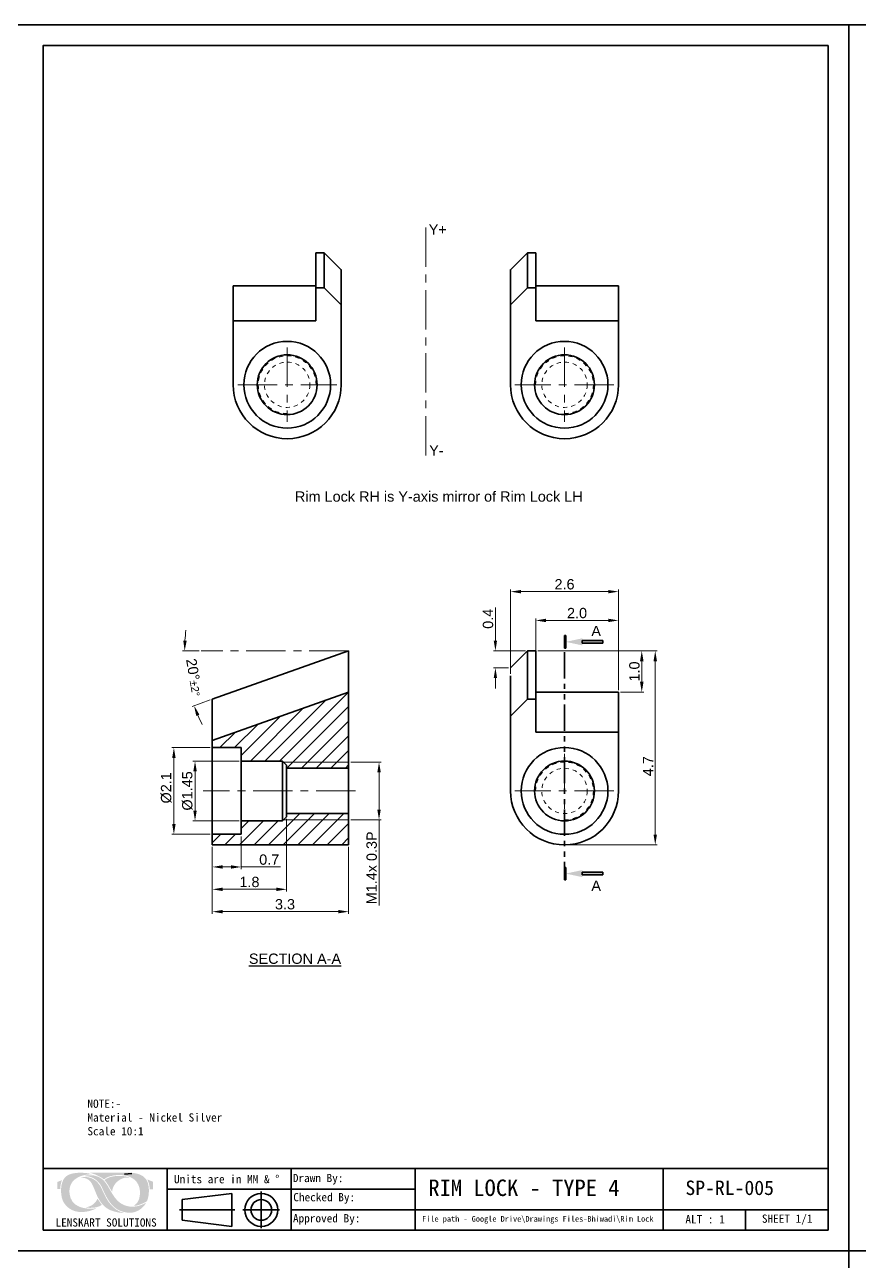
# Model space of a CAD drawing. Header units: millimetres. Extents: x 219 to 785, y 160 to 284.
# Drawn here: x 744.46 to 764.66, y 225.52 to 255.47 of the extents above; entities that cross this region are included whole.
import ezdxf
from ezdxf.enums import TextEntityAlignment as Align

# ---------------------------------------------------------------- set-up
doc = ezdxf.new("R2010")
doc.units = ezdxf.units.MM
for name, pattern in [('CENTER', [50.8, 31.75, -6.35, 6.35, -6.35]), ('HIDDEN', [0.075, 0.05, -0.025]), ('PHANTOM', [63.5, 31.75, -6.35, 6.35, -6.35, 6.35, -6.35])]:
    doc.linetypes.add(name, pattern=pattern)
doc.layers.get('0').update_dxf_attribs({"lineweight": 35})
for name, color, linetype, lineweight in [('Center line', 2, 'CENTER', 18), ('Dimension', 3, 'Continuous', 18), ('Hatch', 6, 'Continuous', 18), ('hidden line', 1, 'HIDDEN', 15), ('Section', 6, 'PHANTOM', 35), ('Text', 4, 'Continuous', 25), ('绘图层', 7, 'Continuous', 13)]:
    doc.layers.add(name, color=color, linetype=linetype, lineweight=lineweight)
doc.layers.add('图框-线条', color=7, linetype='Continuous')
doc.styles.get("Standard").update_dxf_attribs({"font": 'arial.ttf'})
doc.styles.add('宋体', font='SimSun.ttf')
doc.dimstyles.new('SIMPLEX', dxfattribs={"dimtxt": 2.5, "dimasz": 2.5, "dimexe": 0.5, "dimexo": 0.5, "dimgap": 0.5, "dimtad": 1, "dimzin": 0, "dimdsep": 46, "dimtxsty": 'Standard', "dimcen": 0, "dimclrd": 256, "dimclre": 256, "dimclrt": 256, "dimadec": 0, "dimazin": 0, "dimtm": 1e-09, "dimtfac": 0.75, "dimtofl": 0, "dimtmove": 0, "dimatfit": 3, "dimfxl": 1, "dimtzin": 0, "dimlwd": -1, "dimlwe": -1, "dimarcsym": 0})

# ---------------------------------------------------------------- blocks, each defined once
blk = doc.blocks.new('*D223')
at = {"layer": 'Defpoints', "color": 0, "transparency": 16777216}
for p in [(749.699, 235.863), (748.999, 235.606), (748.999, 235.072)]:
    blk.add_point(p, dxfattribs=at)
at = {"layer": 'Dimension', "transparency": 16777216}
for p, q in [((749.699, 235.813), (749.699, 235.022)), ((748.999, 235.556), (748.999, 235.022)), ((749.249, 235.072), (749.449, 235.072)), ((749.699, 235.072), (750.654, 235.072))]:
    blk.add_line(p, q, dxfattribs=at)
for points in [[(749.249, 235.113), (749.249, 235.03), (748.999, 235.072)], [(749.449, 235.113), (749.449, 235.03), (749.699, 235.072)]]:
    blk.add_solid(points, dxfattribs=at)
at = {"layer": 'Dimension', "transparency": 16777216, "insert": (750.377, 235.249), "char_height": 0.25, "attachment_point": 5}
blk.add_mtext('0.7', dxfattribs=at)
blk = doc.blocks.new('*D229')
at = {"layer": 'Defpoints', "color": 0, "transparency": 16777216}
for p in [(748.999, 235.606), (752.299, 235.606), (748.999, 233.989)]:
    blk.add_point(p, dxfattribs=at)
at = {"layer": 'Dimension', "transparency": 16777216}
for p, q in [((748.999, 235.556), (748.999, 233.939)), ((752.299, 235.556), (752.299, 233.939)), ((752.049, 233.989), (749.249, 233.989))]:
    blk.add_line(p, q, dxfattribs=at)
for points in [[(749.249, 234.031), (749.249, 233.948), (748.999, 233.989)], [(752.049, 234.031), (752.049, 233.948), (752.299, 233.989)]]:
    blk.add_solid(points, dxfattribs=at)
at = {"layer": 'Dimension', "transparency": 16777216, "insert": (750.759, 234.167), "char_height": 0.25, "attachment_point": 5}
blk.add_mtext('3.3', dxfattribs=at)
blk = doc.blocks.new('*D230')
at = {"layer": 'Defpoints', "color": 0, "transparency": 16777216}
for p in [(748.728, 240.306), (752.299, 240.306), (752.299, 240.306), (748.355, 239.855), (748.994, 239.133)]:
    blk.add_point(p, dxfattribs=at)
at = {"layer": 'Dimension', "transparency": 16777216}
for p, q in [((748.678, 240.306), (748.28, 240.306)), ((748.947, 239.117), (748.511, 238.962))]:
    blk.add_line(p, q, dxfattribs=at)
for start, end in [(172.782, 176.391), (203.1384, 206.7474)]:
    blk.add_arc((752.299, 240.306), 3.97, start, end, dxfattribs=at)
for points in [[(748.379, 240.554), (748.296, 240.557), (748.33, 240.306)], [(748.61, 238.73), (748.688, 238.761), (748.558, 238.979)]]:
    blk.add_solid(points, dxfattribs=at)
at = {"layer": 'Dimension', "transparency": 16777216, "insert": (748.562, 239.662), "char_height": 0.25, "attachment_point": 5, "rotation": 279.7647}
blk.add_mtext('20°{\\H0.1875;±2°}', dxfattribs=at)
blk = doc.blocks.new('*D224')
at = {"layer": 'Defpoints', "color": 0, "transparency": 16777216}
for p in [(758.832, 241.74), (756.218, 239.702), (758.832, 239.306)]:
    blk.add_point(p, dxfattribs=at)
at = {"layer": 'Dimension', "transparency": 16777216}
for p, q in [((756.218, 239.752), (756.218, 241.79)), ((756.468, 241.74), (758.582, 241.74)), ((758.832, 239.356), (758.832, 241.79))]:
    blk.add_line(p, q, dxfattribs=at)
for points in [[(756.468, 241.781), (756.468, 241.698), (756.218, 241.74)], [(758.582, 241.781), (758.582, 241.698), (758.832, 241.74)]]:
    blk.add_solid(points, dxfattribs=at)
at = {"layer": 'Dimension', "transparency": 16777216, "insert": (757.525, 241.917), "char_height": 0.25, "attachment_point": 5}
blk.add_mtext('2.6', dxfattribs=at)
blk = doc.blocks.new('*D225')
at = {"layer": 'Defpoints', "color": 0, "transparency": 16777216}
for p in [(758.832, 241.043), (756.828, 240.113), (758.832, 239.306)]:
    blk.add_point(p, dxfattribs=at)
at = {"layer": 'Dimension', "transparency": 16777216}
for p, q in [((756.828, 240.163), (756.828, 241.093)), ((757.078, 241.043), (758.582, 241.043)), ((758.832, 239.356), (758.832, 241.093))]:
    blk.add_line(p, q, dxfattribs=at)
for points in [[(757.078, 241.085), (757.078, 241.001), (756.828, 241.043)], [(758.582, 241.085), (758.582, 241.001), (758.832, 241.043)]]:
    blk.add_solid(points, dxfattribs=at)
at = {"layer": 'Dimension', "transparency": 16777216, "insert": (757.828, 241.22), "char_height": 0.25, "attachment_point": 5}
blk.add_mtext('2.0', dxfattribs=at)
blk = doc.blocks.new('*D226')
at = {"layer": 'Defpoints', "color": 0, "transparency": 16777216}
for p in [(756.828, 240.306), (759.395, 240.306), (758.832, 239.306)]:
    blk.add_point(p, dxfattribs=at)
at = {"layer": 'Dimension', "transparency": 16777216}
for p, q in [((756.878, 240.306), (759.445, 240.306)), ((759.395, 239.556), (759.395, 240.056)), ((758.882, 239.306), (759.445, 239.306))]:
    blk.add_line(p, q, dxfattribs=at)
for points in [[(759.353, 240.056), (759.437, 240.056), (759.395, 240.306)], [(759.353, 239.556), (759.437, 239.556), (759.395, 239.306)]]:
    blk.add_solid(points, dxfattribs=at)
at = {"layer": 'Dimension', "transparency": 16777216, "insert": (759.217, 239.806), "char_height": 0.25, "attachment_point": 5, "rotation": 90}
blk.add_mtext('1.0', dxfattribs=at)
blk = doc.blocks.new('*D227')
at = {"layer": 'Defpoints', "color": 0, "transparency": 16777216}
for p in [(756.828, 240.306), (757.525, 235.606), (759.721, 235.606)]:
    blk.add_point(p, dxfattribs=at)
at = {"layer": 'Dimension', "transparency": 16777216}
for p, q in [((756.878, 240.306), (759.771, 240.306)), ((759.721, 240.056), (759.721, 235.856)), ((757.575, 235.606), (759.771, 235.606))]:
    blk.add_line(p, q, dxfattribs=at)
for points in [[(759.68, 240.056), (759.763, 240.056), (759.721, 240.306)], [(759.68, 235.856), (759.763, 235.856), (759.721, 235.606)]]:
    blk.add_solid(points, dxfattribs=at)
at = {"layer": 'Dimension', "transparency": 16777216, "insert": (759.546, 237.513), "char_height": 0.25, "attachment_point": 5, "rotation": 90}
blk.add_mtext('4.7', dxfattribs=at)
blk = doc.blocks.new('_FILLED')
at = {"color": 0, "linetype": 'ByBlock'}
blk.add_solid([(0, 0), (-1, 0.214), (-1, -0.214)], dxfattribs=at)
blk = doc.blocks.new('section arrow')
at = {"layer": 'Section'}
h = blk.add_hatch(color=256, dxfattribs=at)
h.dxf.hatch_style = 1
h.paths.add_polyline_path([(6987.516, 2336.116), (6987.516, 2336.053), (6988.016, 2336.053), (6988.016, 2336.116)])
h.paths.add_polyline_path([(6988.416, 2335.935), (6988.448, 2335.935), (6988.448, 2336.235), (6988.416, 2336.235)])
for points in [[(6988.016, 2336.116), (6987.516, 2336.116), (6987.516, 2336.053), (6988.016, 2336.053)], [(6988.448, 2335.935), (6988.448, 2336.235), (6988.416, 2336.235), (6988.416, 2335.935)]]:
    blk.add_lwpolyline(points, close=True, dxfattribs=at)
at = {"layer": 'Section', "xscale": 0.4, "yscale": 0.4, "zscale": 0.4}
blk.add_blockref('_FILLED', (6988.416, 2336.085), dxfattribs=at)
blk = doc.blocks.new('*D231')
at = {"layer": 'Defpoints', "color": 0, "transparency": 16777216}
for p in [(748.999, 237.963), (748.069, 235.863), (748.999, 235.863)]:
    blk.add_point(p, dxfattribs=at)
at = {"layer": 'Dimension', "transparency": 16777216}
for p, q in [((748.949, 237.963), (748.019, 237.963)), ((748.069, 237.713), (748.069, 236.113)), ((748.949, 235.863), (748.019, 235.863))]:
    blk.add_line(p, q, dxfattribs=at)
for points in [[(748.028, 237.713), (748.111, 237.713), (748.069, 237.963)], [(748.028, 236.113), (748.111, 236.113), (748.069, 235.863)]]:
    blk.add_solid(points, dxfattribs=at)
at = {"layer": 'Dimension', "transparency": 16777216, "insert": (747.885, 236.988), "char_height": 0.25, "attachment_point": 5, "rotation": 90}
blk.add_mtext('%%C2.1', dxfattribs=at)
blk = doc.blocks.new('*D232')
at = {"layer": 'Defpoints', "color": 0, "transparency": 16777216}
for p in [(749.699, 237.638), (748.581, 236.188), (749.699, 236.188)]:
    blk.add_point(p, dxfattribs=at)
at = {"layer": 'Dimension', "transparency": 16777216}
for p, q in [((749.649, 237.638), (748.531, 237.638)), ((748.581, 237.388), (748.581, 236.438)), ((749.649, 236.188), (748.531, 236.188))]:
    blk.add_line(p, q, dxfattribs=at)
for points in [[(748.54, 237.388), (748.623, 237.388), (748.581, 237.638)], [(748.54, 236.438), (748.623, 236.438), (748.581, 236.188)]]:
    blk.add_solid(points, dxfattribs=at)
at = {"layer": 'Dimension', "transparency": 16777216, "insert": (748.397, 236.913), "char_height": 0.25, "attachment_point": 5, "rotation": 90}
blk.add_mtext('%%c1.45', dxfattribs=at)
blk = doc.blocks.new('*D233')
at = {"layer": 'Defpoints', "color": 0, "transparency": 16777216}
for p in [(756.628, 240.306), (755.852, 239.895), (756.218, 239.895)]:
    blk.add_point(p, dxfattribs=at)
at = {"layer": 'Dimension', "transparency": 16777216}
for p, q in [((755.852, 240.556), (755.852, 241.36)), ((756.578, 240.306), (755.802, 240.306)), ((756.168, 239.895), (755.802, 239.895)), ((755.852, 239.645), (755.852, 239.395))]:
    blk.add_line(p, q, dxfattribs=at)
for points in [[(755.81, 240.556), (755.893, 240.556), (755.852, 240.306)], [(755.81, 239.645), (755.893, 239.645), (755.852, 239.895)]]:
    blk.add_solid(points, dxfattribs=at)
at = {"layer": 'Dimension', "transparency": 16777216, "insert": (755.674, 241.083), "char_height": 0.25, "attachment_point": 5, "rotation": 90}
blk.add_mtext('0.4', dxfattribs=at)
blk = doc.blocks.new('*D228')
at = {"layer": 'Defpoints', "color": 0, "transparency": 16777216}
for p in [(752.299, 237.613), (752.299, 236.213), (753.035, 236.213)]:
    blk.add_point(p, dxfattribs=at)
at = {"layer": 'Dimension', "transparency": 16777216}
for p, q in [((752.349, 237.613), (753.085, 237.613)), ((753.035, 237.363), (753.035, 236.463)), ((752.349, 236.213), (753.085, 236.213)), ((753.035, 236.213), (753.035, 234.137))]:
    blk.add_line(p, q, dxfattribs=at)
for points in [[(752.994, 237.363), (753.077, 237.363), (753.035, 237.613)], [(752.994, 236.463), (753.077, 236.463), (753.035, 236.213)]]:
    blk.add_solid(points, dxfattribs=at)
at = {"layer": 'Dimension', "transparency": 16777216, "insert": (752.858, 235.05), "char_height": 0.25, "attachment_point": 5, "rotation": 90}
blk.add_mtext('M1.4x 0.3P', dxfattribs=at)
blk = doc.blocks.new('*D234')
at = {"layer": 'Defpoints', "color": 0, "transparency": 16777216}
for p in [(750.799, 236.288), (748.999, 235.606), (750.799, 234.53)]:
    blk.add_point(p, dxfattribs=at)
at = {"layer": 'Dimension', "transparency": 16777216}
for p, q in [((750.799, 236.238), (750.799, 234.48)), ((748.999, 235.556), (748.999, 234.48)), ((749.249, 234.53), (750.549, 234.53))]:
    blk.add_line(p, q, dxfattribs=at)
for points in [[(749.249, 234.571), (749.249, 234.488), (748.999, 234.53)], [(750.549, 234.571), (750.549, 234.488), (750.799, 234.53)]]:
    blk.add_solid(points, dxfattribs=at)
at = {"layer": 'Dimension', "transparency": 16777216, "insert": (749.899, 234.707), "char_height": 0.25, "attachment_point": 5}
blk.add_mtext('1.8', dxfattribs=at)

msp = doc.modelspace()

# ---------------------------------------------------------------- hatches: boundary and pattern name
at = {"layer": 'Hatch'}
h = msp.add_hatch(dxfattribs=at)
h.set_pattern_fill('ANSI31', color=256, scale=2)
h.set_pattern_definition([(45, (274.09587, 113.24587), (-0.1767767, 0.1767767), [])])
h.paths.add_polyline_path([(752.299, 239.306), (749.008, 238.138), (748.996, 237.963), (749.699, 237.963), (749.699, 237.638), (750.699, 237.638), (750.724, 237.613), (752.299, 237.613)])
h.paths.add_polyline_path([(752.299, 237.613), (750.724, 237.613), (750.799, 237.538), (750.799, 237.463), (752.299, 237.463)])
h.paths.add_polyline_path([(752.299, 236.363), (750.799, 236.363), (750.799, 236.288), (750.724, 236.213), (752.299, 236.213)])
h.paths.add_polyline_path([(752.299, 236.213), (750.724, 236.213), (750.699, 236.188), (749.699, 236.188), (749.699, 235.863), (748.999, 235.863), (748.999, 235.606), (752.299, 235.606)])
at = {"layer": '图框-线条', "lineweight": 0, "ltscale": 0.1}
h = msp.add_hatch(color=252, dxfattribs=at)
edge = h.paths.add_edge_path()
edge.add_spline(control_points=[(745.245, 227.441), (745.245, 227.441), (745.245, 227.269), (745.245, 227.269), (745.245, 227.269), (745.245, 227.269), (745.316, 227.269), (745.316, 227.269), (745.316, 227.269), (745.321, 227.31), (745.322, 227.344), (745.33, 227.384), (745.33, 227.384), (745.337, 227.419), (745.347, 227.454), (745.36, 227.485), (745.36, 227.485), (745.36, 227.485), (745.245, 227.441), (745.245, 227.441)], knot_values=[0, 0, 0, 0, 0.166667, 0.166667, 0.166667, 0.166667, 0.333333, 0.333333, 0.333333, 0.333333, 0.5, 0.5, 0.5, 0.5, 0.666667, 0.666667, 0.666667, 0.666667, 1, 1, 1, 1], degree=3, periodic=0)
edge = h.paths.add_edge_path()
edge.add_spline(control_points=[(747.485, 227.262), (747.485, 227.262), (747.566, 227.261), (747.566, 227.261), (747.566, 227.261), (747.566, 227.261), (747.566, 227.447), (747.566, 227.447), (747.566, 227.447), (747.566, 227.447), (747.425, 227.503), (747.425, 227.503), (747.425, 227.503), (747.439, 227.467), (747.455, 227.441), (747.466, 227.396), (747.466, 227.396), (747.478, 227.351), (747.481, 227.311), (747.485, 227.262)], knot_values=[0, 0, 0, 0, 0.166667, 0.166667, 0.166667, 0.166667, 0.333333, 0.333333, 0.333333, 0.333333, 0.5, 0.5, 0.5, 0.5, 0.666667, 0.666667, 0.666667, 0.666667, 1, 1, 1, 1], degree=3, periodic=0)
edge = h.paths.add_edge_path(flags=17)
edge.add_spline(control_points=[(745.937, 226.828), (745.95, 226.817), (746.032, 226.815), (746.047, 226.815), (746.047, 226.815), (746.135, 226.812), (746.267, 226.834), (746.324, 226.889), (746.324, 226.889), (746.319, 226.897), (746.316, 226.901), (746.31, 226.907), (746.31, 226.907), (746.31, 226.907), (746.223, 227.036), (746.223, 227.036), (746.223, 227.036), (746.202, 227.01), (746.193, 226.961), (746.113, 226.899), (746.113, 226.899), (746.066, 226.863), (746.01, 226.838), (745.937, 226.828)], knot_values=[0, 0, 0, 0, 0.142857, 0.142857, 0.142857, 0.142857, 0.285714, 0.285714, 0.285714, 0.285714, 0.428571, 0.428571, 0.428571, 0.428571, 0.571429, 0.571429, 0.571429, 0.571429, 0.714286, 0.714286, 0.714286, 0.714286, 1, 1, 1, 1], degree=3, periodic=0)
edge = h.paths.add_edge_path(flags=17)
edge.add_spline(control_points=[(746.392, 227.485), (746.397, 227.477), (746.398, 227.478), (746.404, 227.471), (746.404, 227.471), (746.469, 227.397), (746.562, 227.217), (746.574, 227.205), (746.574, 227.205), (746.58, 227.355), (746.705, 227.486), (746.829, 227.529), (746.829, 227.529), (746.893, 227.552), (746.928, 227.552), (747.001, 227.546), (747.001, 227.546), (746.977, 227.565), (746.876, 227.581), (746.851, 227.584), (746.851, 227.584), (746.729, 227.598), (746.554, 227.587), (746.446, 227.526), (746.446, 227.526), (746.429, 227.517), (746.398, 227.497), (746.392, 227.485)], knot_values=[0, 0, 0, 0, 0.125, 0.125, 0.125, 0.125, 0.25, 0.25, 0.25, 0.25, 0.375, 0.375, 0.375, 0.375, 0.5, 0.5, 0.5, 0.5, 0.625, 0.625, 0.625, 0.625, 0.75, 0.75, 0.75, 0.75, 1, 1, 1, 1], degree=3, periodic=0)
edge = h.paths.add_edge_path()
edge.add_spline(control_points=[(746.334, 227.25), (746.293, 227.342), (746.28, 227.367), (746.216, 227.436), (746.216, 227.436), (746.129, 227.53), (745.994, 227.577), (745.862, 227.559), (745.862, 227.559), (745.853, 227.558), (745.845, 227.557), (745.837, 227.555), (745.837, 227.555), (745.837, 227.555), (745.814, 227.548), (745.814, 227.548), (745.814, 227.548), (745.89, 227.544), (745.95, 227.533), (746.001, 227.495), (746.001, 227.495), (746.052, 227.457), (746.071, 227.426), (746.104, 227.36), (746.104, 227.36), (746.156, 227.252), (746.192, 227.131), (746.251, 227.03), (746.251, 227.03), (746.314, 226.924), (746.376, 226.846), (746.482, 226.784), (746.482, 226.784), (746.567, 226.734), (746.746, 226.687), (746.865, 226.692), (746.865, 226.692), (746.852, 226.698), (746.834, 226.701), (746.818, 226.705), (746.818, 226.705), (746.597, 226.773), (746.469, 226.961), (746.372, 227.166), (746.372, 227.166), (746.359, 227.194), (746.346, 227.222), (746.334, 227.25)], knot_values=[0, 0, 0, 0, 0.076923, 0.076923, 0.076923, 0.076923, 0.153846, 0.153846, 0.153846, 0.153846, 0.230769, 0.230769, 0.230769, 0.230769, 0.307692, 0.307692, 0.307692, 0.307692, 0.384615, 0.384615, 0.384615, 0.384615, 0.461538, 0.461538, 0.461538, 0.461538, 0.538462, 0.538462, 0.538462, 0.538462, 0.615385, 0.615385, 0.615385, 0.615385, 0.692308, 0.692308, 0.692308, 0.692308, 0.769231, 0.769231, 0.769231, 0.769231, 0.846154, 0.846154, 0.846154, 0.846154, 1, 1, 1, 1], degree=3, periodic=0)
edge = h.paths.add_edge_path()
edge.add_spline(control_points=[(747.396, 226.935), (747.393, 226.935), (747.311, 226.896), (747.294, 226.89), (747.294, 226.89), (747.259, 226.876), (747.217, 226.863), (747.178, 226.855), (747.178, 226.855), (747.08, 226.837), (747.009, 226.837), (746.916, 226.864), (746.916, 226.864), (746.757, 226.91), (746.665, 227.021), (746.59, 227.137), (746.59, 227.137), (746.458, 227.343), (746.404, 227.542), (746.15, 227.596), (746.15, 227.596), (746.107, 227.605), (746.055, 227.609), (746.01, 227.605), (746.01, 227.605), (745.98, 227.603), (745.908, 227.596), (745.886, 227.583), (745.886, 227.583), (745.998, 227.585), (746.086, 227.563), (746.165, 227.506), (746.165, 227.506), (746.331, 227.388), (746.336, 227.263), (746.422, 227.109), (746.422, 227.109), (746.464, 227.035), (746.494, 226.978), (746.551, 226.911), (746.551, 226.911), (746.67, 226.772), (746.796, 226.71), (746.99, 226.696), (746.99, 226.696), (747.084, 226.689), (747.178, 226.73), (747.24, 226.769), (747.24, 226.769), (747.283, 226.796), (747.316, 226.83), (747.348, 226.867), (747.348, 226.867), (747.365, 226.886), (747.383, 226.914), (747.396, 226.935)], knot_values=[0, 0, 0, 0, 0.066667, 0.066667, 0.066667, 0.066667, 0.133333, 0.133333, 0.133333, 0.133333, 0.2, 0.2, 0.2, 0.2, 0.266667, 0.266667, 0.266667, 0.266667, 0.333333, 0.333333, 0.333333, 0.333333, 0.4, 0.4, 0.4, 0.4, 0.466667, 0.466667, 0.466667, 0.466667, 0.533333, 0.533333, 0.533333, 0.533333, 0.6, 0.6, 0.6, 0.6, 0.666667, 0.666667, 0.666667, 0.666667, 0.733333, 0.733333, 0.733333, 0.733333, 0.8, 0.8, 0.8, 0.8, 0.866667, 0.866667, 0.866667, 0.866667, 1, 1, 1, 1], degree=3, periodic=0)
edge = h.paths.add_edge_path()
edge.add_spline(control_points=[(746.376, 227.501), (746.432, 227.545), (746.449, 227.559), (746.531, 227.582), (746.531, 227.582), (746.718, 227.634), (746.959, 227.62), (747.106, 227.505), (747.106, 227.505), (747.186, 227.442), (747.251, 227.331), (747.248, 227.177), (747.248, 227.177), (747.245, 227.062), (747.217, 226.952), (747.126, 226.886), (747.126, 226.886), (747.12, 226.881), (747.096, 226.866), (747.09, 226.864), (747.09, 226.864), (747.179, 226.859), (747.318, 226.919), (747.392, 226.961), (747.392, 226.961), (747.419, 226.976), (747.417, 226.974), (747.428, 227.006), (747.428, 227.006), (747.475, 227.132), (747.476, 227.307), (747.434, 227.43), (747.434, 227.43), (747.414, 227.486), (747.393, 227.516), (747.356, 227.552), (747.356, 227.552), (747.28, 227.629), (747.129, 227.664), (747.02, 227.664), (747.02, 227.664), (746.698, 227.664), (746.367, 227.667), (746.046, 227.664), (746.046, 227.664), (746.069, 227.654), (746.111, 227.644), (746.138, 227.634), (746.138, 227.634), (746.165, 227.624), (746.283, 227.569), (746.306, 227.555), (746.306, 227.555), (746.338, 227.535), (746.371, 227.505), (746.376, 227.501)], knot_values=[0, 0, 0, 0, 0.066667, 0.066667, 0.066667, 0.066667, 0.133333, 0.133333, 0.133333, 0.133333, 0.2, 0.2, 0.2, 0.2, 0.266667, 0.266667, 0.266667, 0.266667, 0.333333, 0.333333, 0.333333, 0.333333, 0.4, 0.4, 0.4, 0.4, 0.466667, 0.466667, 0.466667, 0.466667, 0.533333, 0.533333, 0.533333, 0.533333, 0.6, 0.6, 0.6, 0.6, 0.666667, 0.666667, 0.666667, 0.666667, 0.733333, 0.733333, 0.733333, 0.733333, 0.8, 0.8, 0.8, 0.8, 0.866667, 0.866667, 0.866667, 0.866667, 1, 1, 1, 1], degree=3, periodic=0)
edge = h.paths.add_edge_path()
edge.add_spline(control_points=[(746.198, 226.806), (746.184, 226.807), (746.158, 226.801), (746.142, 226.799), (746.142, 226.799), (745.885, 226.775), (745.581, 226.843), (745.544, 227.157), (745.544, 227.157), (745.527, 227.304), (745.573, 227.436), (745.69, 227.517), (745.69, 227.517), (745.808, 227.598), (745.925, 227.629), (746.098, 227.625), (746.098, 227.625), (746.098, 227.625), (746.029, 227.644), (746.029, 227.644), (746.029, 227.644), (745.876, 227.677), (745.647, 227.678), (745.512, 227.611), (745.512, 227.611), (745.436, 227.573), (745.394, 227.516), (745.364, 227.421), (745.364, 227.421), (745.315, 227.259), (745.329, 227.009), (745.451, 226.881), (745.451, 226.881), (745.466, 226.865), (745.474, 226.853), (745.492, 226.838), (745.492, 226.838), (745.511, 226.823), (745.515, 226.818), (745.539, 226.801), (745.539, 226.801), (745.697, 226.689), (745.902, 226.696), (746.082, 226.756), (746.082, 226.756), (746.103, 226.763), (746.124, 226.771), (746.143, 226.78), (746.143, 226.78), (746.155, 226.785), (746.191, 226.804), (746.198, 226.806)], knot_values=[0, 0, 0, 0, 0.071429, 0.071429, 0.071429, 0.071429, 0.142857, 0.142857, 0.142857, 0.142857, 0.214286, 0.214286, 0.214286, 0.214286, 0.285714, 0.285714, 0.285714, 0.285714, 0.357143, 0.357143, 0.357143, 0.357143, 0.428571, 0.428571, 0.428571, 0.428571, 0.5, 0.5, 0.5, 0.5, 0.571429, 0.571429, 0.571429, 0.571429, 0.642857, 0.642857, 0.642857, 0.642857, 0.714286, 0.714286, 0.714286, 0.714286, 0.785714, 0.785714, 0.785714, 0.785714, 0.857143, 0.857143, 0.857143, 0.857143, 1, 1, 1, 1], degree=3, periodic=0)

# ---------------------------------------------------------------- linework, layer by layer
for p, q in [((763.909, 226.271), (763.909, 254.971)), ((751.509, 248.296), (751.509, 249.945)), ((751.509, 249.945), (751.709, 249.945)), ((751.709, 249.945), (752.119, 249.535)), ((751.709, 249.096), (751.709, 249.945)), ((756.628, 249.945), (756.218, 249.535)), ((756.828, 249.945), (756.628, 249.945)), ((756.628, 249.096), (756.628, 249.945)), ((756.828, 248.296), (756.828, 249.945)), ((752.119, 246.752), (752.119, 249.542)), ((756.218, 246.752), (756.218, 249.542)), ((751.509, 249.145), (749.505, 249.145)), ((749.505, 246.752), (749.505, 249.145)), ((751.709, 249.096), (751.509, 249.096)), ((751.709, 249.096), (752.119, 248.685)), ((756.628, 249.096), (756.218, 248.685)), ((756.628, 249.096), (756.828, 249.096)), ((756.828, 249.145), (758.832, 249.145)), ((758.832, 246.752), (758.832, 249.145)), ((751.509, 248.296), (749.505, 248.296)), ((756.828, 248.296), (758.832, 248.296)), ((752.299, 240.306), (748.994, 239.133)), ((752.299, 240.306), (752.299, 235.606)), ((756.628, 240.306), (756.218, 239.895)), ((756.828, 240.306), (756.628, 240.306)), ((756.628, 239.133), (756.628, 240.306)), ((756.828, 238.334), (756.828, 240.306)), ((756.218, 236.913), (756.218, 239.702)), ((752.299, 239.306), (748.996, 238.134)), ((756.828, 239.306), (758.832, 239.306)), ((758.832, 236.913), (758.832, 239.306)), ((748.999, 235.606), (748.994, 239.133)), ((756.628, 239.133), (756.218, 238.723)), ((756.628, 239.133), (756.828, 239.133)), ((756.828, 238.334), (758.832, 238.334)), ((749.699, 237.963), (748.999, 237.963)), ((749.599, 237.963), (749.599, 237.963)), ((749.699, 237.963), (749.699, 235.863)), ((750.699, 237.638), (749.699, 237.638)), ((750.699, 237.638), (750.799, 237.538)), ((750.699, 237.638), (750.699, 236.188)), ((750.799, 237.538), (750.799, 236.288)), ((750.799, 237.463), (752.299, 237.463)), ((750.799, 236.363), (752.299, 236.363)), ((750.699, 236.188), (749.699, 236.188)), ((750.699, 236.188), (750.799, 236.288)), ((749.699, 235.863), (748.999, 235.863)), ((752.299, 235.606), (748.994, 235.606)), ((744.909, 227.771), (763.909, 227.771)), ((747.909, 227.771), (747.909, 226.271)), ((750.909, 227.771), (750.909, 226.271)), ((753.909, 227.771), (753.909, 226.771)), ((759.909, 226.271), (759.909, 227.771)), ((747.909, 227.271), (753.909, 227.271)), ((748.269, 227.015), (749.469, 227.165)), ((749.469, 227.165), (749.469, 226.365)), ((750.184, 226.321), (750.184, 227.21)), ((748.203, 226.765), (749.542, 226.765)), ((748.269, 227.015), (748.269, 226.515)), ((749.739, 226.765), (750.628, 226.765)), ((750.909, 226.771), (763.909, 226.771)), ((753.909, 226.771), (753.909, 226.271)), ((761.909, 226.271), (761.909, 226.771)), ((748.269, 226.515), (749.469, 226.365)), ((744.909, 226.271), (763.909, 226.271))]:
    msp.add_line(p, q)
at = {"color": 7}
msp.add_line((747.049, 227.65), (746.871, 227.628), dxfattribs=at)
for points in [[(743.409, 225.771), (764.409, 225.771), (764.409, 255.471), (743.409, 255.471)], [(764.409, 225.771), (785.409, 225.771), (785.409, 255.471), (764.409, 255.471)], [(743.409, 196.071), (764.409, 196.071), (764.409, 225.771), (743.409, 225.771)]]:
    msp.add_lwpolyline(points, close=True)
msp.add_lwpolyline([(744.909, 226.271), (744.909, 254.971), (763.909, 254.971)])
for centre, radius in [((750.812, 246.752), 1.05), ((757.525, 246.752), 1.05), ((750.812, 246.752), 0.725), ((757.525, 246.752), 0.725), ((757.525, 236.913), 1.05), ((757.525, 236.913), 0.725), ((750.184, 226.765), 0.4), ((750.184, 226.765), 0.25)]:
    msp.add_circle(centre, radius)
for centre in [(750.812, 246.752), (757.525, 246.752), (757.525, 236.913)]:
    msp.add_arc(centre, 1.307, 180, 0)
at = {"layer": 'Center line', "ltscale": 0.03}
for p, q in [((754.168, 245.038), (754.168, 250.637)), ((750.812, 247.652), (750.812, 245.852)), ((757.525, 247.652), (757.525, 245.852)), ((749.619, 246.752), (752.015, 246.752)), ((758.717, 246.752), (756.321, 246.752)), ((752.299, 240.306), (748.728, 240.306)), ((757.525, 237.813), (757.525, 236.013)), ((752.466, 236.913), (748.78, 236.913)), ((758.717, 236.913), (756.321, 236.913))]:
    msp.add_line(p, q, dxfattribs=at)
at = {"layer": 'Dimension'}
for p, q in [((750.724, 237.613), (752.299, 237.613)), ((750.724, 236.213), (752.299, 236.213))]:
    msp.add_line(p, q, dxfattribs=at)
at = {"layer": 'hidden line', "ltscale": 0.5}
for centre in [(750.812, 246.752), (757.525, 246.752), (757.525, 236.913)]:
    msp.add_circle(centre, 0.55, dxfattribs=at)
for centre, start, end in [((750.812, 246.752), 0, 270), ((757.525, 246.752), 270, 180), ((757.525, 236.913), 270, 180)]:
    msp.add_arc(centre, 0.7, start, end, dxfattribs=at)
at = {"layer": 'Section', "ltscale": 0.02}
msp.add_line((757.525, 240.273), (757.525, 234.759), dxfattribs=at)

# ---------------------------------------------------------------- block references
at = {"layer": 'Section', "xscale": -1}
for p in [(7745.972, -2095.561), (7745.972, -2101.174)]:
    msp.add_blockref('section arrow', p, dxfattribs=at)

# ---------------------------------------------------------------- texts
at = {"layer": 'Text'}
for s, p in [('Y+', (754.456, 250.511)), ('Y-', (754.423, 245.161)), ('Rim Lock RH is Y-axis mirror of Rim Lock LH', (754.482, 244.044)), ('A', (758.291, 240.787)), ('A', (758.291, 234.617))]:
    msp.add_text(s, height=0.25, dxfattribs=at).set_placement(p, align=Align.MIDDLE_CENTER)
at = {"layer": 'Text', "insert": (749.885, 232.975), "char_height": 0.25, "attachment_point": 1}
msp.add_mtext_dynamic_manual_height_columns('{\\LSECTION A-A}', width=4.57348, gutter_width=1, heights=[0], dxfattribs=at)
at = {"layer": '绘图层', "color": 7, "linetype": 'ByBlock', "lineweight": 9, "attachment_point": 5, "style": '宋体'}
for s, insert, char_height, width in [('\\pxql;{\\fNSimSun|b0|i0|c0|p49;NOTE:-\\PMaterial - Nickel Silver\\PScale 10:1}', (747.957, 229.003), 0.2, 3.96086), ('\\pxql;{\\fNSimSun|b0|i0|c0|p49;Units are in MM & %%D}', (749.599, 227.509), 0.2, 3.05443), ('\\pxql;{\\fNSimSun|b0|i0|c0|p49;Drawn By: }', (752.476, 227.509), 0.2, 3.05443), ('\\pxqc;{\\fNSimSun|b0|i0|c0|p49;RIM LOCK - TYPE 4}', (756.542, 227.298), 0.4, 5.26635), ('{\\fNSimSun|b0|i0|c0|p49;SP-RL-005}', (761.523, 227.298), 0.35, 4.64697), ('\\pxql;{\\fNSimSun|b0|i0|c0|p49;Checked By: }', (752.105, 227.045), 0.2, 2.29015), ('{\\fSimSun|b0|i0|c134|p2;LENSKART SOLUTIONS}', (746.429, 226.459), 0.2, 5.89745), ('\\pxql;{\\fNSimSun|b0|i0|c0|p49;Approved By:}', (752.097, 226.534), 0.2, 2.29015), ('\\pxql;{\\fNSimSun|b0|i0|c0|p49;File path - Google Drive\\\\Drawings Files-Bhiwadi\\\\Rim Lock}', (758.573, 226.526), 0.14, 8.989), ('{\\fNSimSun|b0|i0|c0|p49;ALT : 1}', (760.927, 226.537), 0.2, 1.72791), ('{\\fNSimSun|b0|i0|c0|p49;SHEET 1/1}', (762.915, 226.529), 0.2, 1.72791)]:
    msp.add_mtext(s, dxfattribs=dict(at, insert=insert, char_height=char_height, width=width))

# ---------------------------------------------------------------- dimensions: what is measured, and where the dimension line sits
at = {"layer": 'Dimension'}
for base, p1, p2, picture, middle in [((758.832, 241.74), (756.218, 239.702), (758.832, 239.306), '*D224', (757.525, 241.74)), ((758.832, 241.043), (756.828, 240.113), (758.832, 239.306), '*D225', (757.828, 241.043)), ((750.799, 234.53), (748.999, 235.606), (750.799, 236.288), '*D234', (749.899, 234.53))]:
    dim = msp.add_linear_dim(base=base, p1=p1, p2=p2, dimstyle='SIMPLEX', override={"dimscale": 0.1, "dimdec": 1}, dxfattribs=at)
    dim.commit()
    dim.dimension.update_dxf_attribs({"geometry": picture, "text_midpoint": middle, "dimtype": 160})
for base, p1, p2, angle, picture, middle in [((755.852, 239.895), (756.628, 240.306), (756.218, 239.895), 90, '*D233', (755.852, 241.083)), ((759.395, 240.306), (758.832, 239.306), (756.828, 240.306), 90, '*D226', (759.395, 239.806)), ((759.721, 235.606), (756.828, 240.306), (757.525, 235.606), 90, '*D227', (759.721, 237.513)), ((748.999, 235.072), (749.699, 235.863), (748.999, 235.606), 180, '*D223', (750.377, 235.072)), ((748.999, 233.989), (752.299, 235.606), (748.999, 235.606), 180, '*D229', (750.759, 233.989))]:
    dim = msp.add_linear_dim(base=base, p1=p1, p2=p2, angle=angle, dimstyle='SIMPLEX', override={"dimscale": 0.1, "dimdec": 1}, dxfattribs=at)
    dim.commit()
    dim.dimension.update_dxf_attribs({"geometry": picture, "text_midpoint": middle, "dimtype": 160})
dim = msp.add_angular_dim_2l(base=(748.355, 239.855), line1=((752.299, 240.306), (748.728, 240.306)), line2=((752.299, 240.306), (748.994, 239.133)), dimstyle='SIMPLEX', override={"dimscale": 0.1, "dimgap": 0.5, "dimdec": 1, "dimtol": 1, "dimlim": 0, "dimtp": 2, "dimtm": 2}, dxfattribs=at)
dim.commit()
dim.dimension.update_dxf_attribs({"geometry": '*D230', "text_midpoint": (748.562, 239.662)})
for base, p1, p2, text, override, picture, middle in [((748.069, 235.863), (748.999, 237.963), (748.999, 235.863), '%%C<>', {"dimscale": 0.1, "dimdec": 1}, '*D231', (748.069, 236.988)), ((753.035, 236.213), (752.299, 237.613), (752.299, 236.213), 'M<>', {"dimscale": 0.1, "dimdec": 1, "dimpost": 'x 0.3P'}, '*D228', (753.035, 235.05))]:
    dim = msp.add_linear_dim(base=base, p1=p1, p2=p2, angle=90, text=text, dimstyle='SIMPLEX', override=override, dxfattribs=at)
    dim.commit()
    dim.dimension.update_dxf_attribs({"geometry": picture, "text_midpoint": middle, "dimtype": 160})
dim = msp.add_linear_dim(base=(748.581, 236.188), p1=(749.699, 237.638), p2=(749.699, 236.188), angle=90, dimstyle='SIMPLEX', override={"dimscale": 0.1, "dimpost": '%%c<>'}, dxfattribs=at)
dim.commit()
dim.dimension.update_dxf_attribs({"geometry": '*D232', "text_midpoint": (748.397, 236.913)})

doc.saveas('drawing.dxf')
